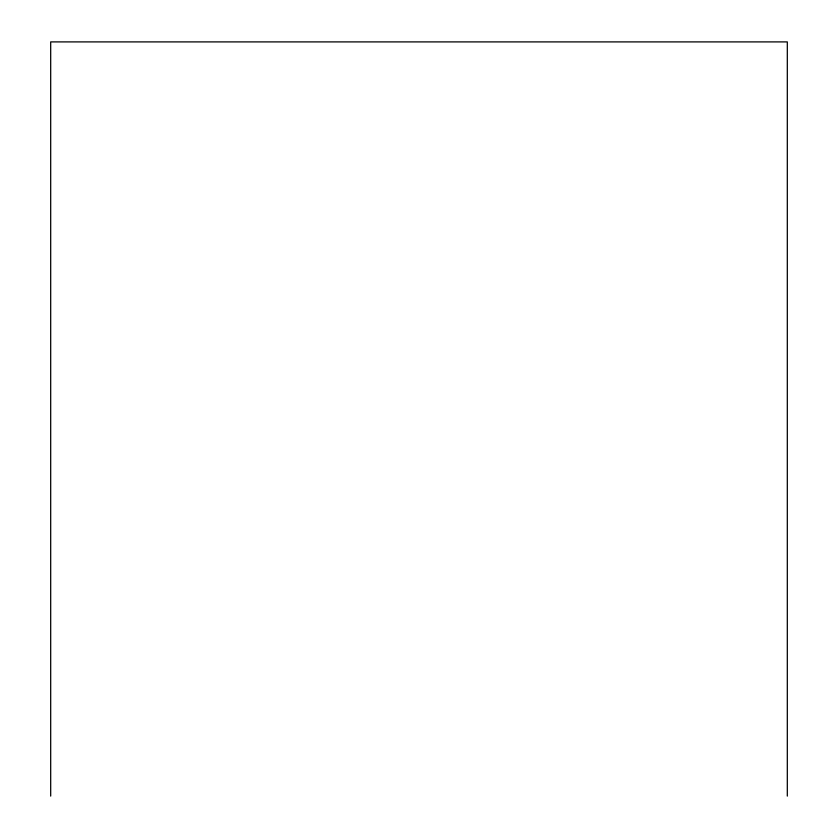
<?xml version="1.0" encoding="UTF-8"?>
<svg xmlns="http://www.w3.org/2000/svg" width="838" height="838" viewBox="0 0 838 838"><rect width="100%" height="100%" fill="white"/><g stroke="black" fill="none" stroke-linecap="round" stroke-linejoin="round"><path stroke-width="1.26" d="M787.311 796.1L787.311 41.9L50.689 41.9L50.689 796.1"/></g></svg>
